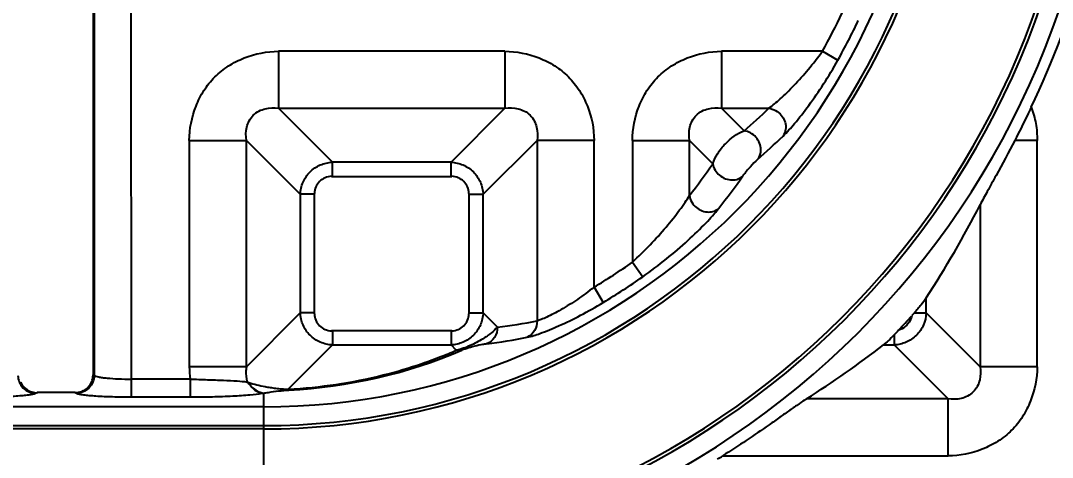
# Model space of a CAD drawing. Header units: millimetres. Extents: x 2141 to 4292, y -4498 to 2648.
# Drawn here: x 3425.3 to 3480.3, y -273.6 to -250.3 of the extents above; entities that cross this region are included whole.
import ezdxf

# ---------------------------------------------------------------- set-up
doc = ezdxf.new("R2010")
doc.units = ezdxf.units.MM
doc.header["$LTSCALE"] = 16.335
doc.header["$PDMODE"] = 3
doc.header["$PDSIZE"] = 0.3125
doc.linetypes.add('HIDDEN', pattern=[0.2, 0.1, -0.1])
doc.layers.get('0').update_dxf_attribs({"linetype": 'CONTINUOUS'})
doc.layers.get('Defpoints').update_dxf_attribs({"linetype": 'CONTINUOUS'})
doc.layers.add('21', color=7, linetype='CONTINUOUS')
doc.styles.get("Standard").update_dxf_attribs({"font": 'txt', "width": 0.8})
doc.dimstyles.get("Standard").update_dxf_attribs({"dimtxt": 0.15625, "dimasz": 0.1875, "dimexe": 0.125, "dimexo": 0.0625, "dimtad": 0, "dimtih": 1, "dimtoh": 1, "dimdsep": 46, "dimtxsty": 'Standard', "dimcen": 0.09, "dimadec": 0, "dimazin": 0, "dimtp": 0.01, "dimtm": 0.01, "dimtfac": 1, "dimtofl": 0, "dimtmove": 0, "dimatfit": 3, "dimfxl": 0, "dimtolj": 1, "dimarcsym": 0})

# ---------------------------------------------------------------- blocks, each defined once
blk = doc.blocks.new('*D53')
at = {"color": 4, "lineweight": -2}
blk.add_line((3561.235, -283.18), (3589.582, -283.18), dxfattribs=at)
at = {"layer": 'Defpoints', "color": 0}
for p in [(3421.161, -226.18), (3561.235, -283.18), (3589.582, -283.18)]:
    blk.add_point(p, dxfattribs=at)
at = {"color": 6, "insert": (3596.915, -283.18), "char_height": 5, "attachment_point": 5}
blk.add_mtext('\\A1;57.00', dxfattribs=at)
blk = doc.blocks.new('*D54')
at = {"color": 4, "lineweight": -2}
blk.add_line((3481.854, -307.968), (3589.582, -307.968), dxfattribs=at)
at = {"layer": 'Defpoints', "color": 0}
for p in [(3421.161, -226.18), (3481.854, -307.968), (3589.582, -307.968)]:
    blk.add_point(p, dxfattribs=at)
at = {"color": 6, "insert": (3596.915, -307.968), "char_height": 5, "attachment_point": 5}
blk.add_mtext('\\A1;81.79', dxfattribs=at)
blk = doc.blocks.new('*D55')
at = {"color": 4, "lineweight": -2}
blk.add_line((3516.556, -324.18), (3589.582, -324.18), dxfattribs=at)
at = {"layer": 'Defpoints', "color": 0}
for p in [(3421.161, -226.18), (3516.556, -324.18), (3589.582, -324.18)]:
    blk.add_point(p, dxfattribs=at)
at = {"color": 6, "insert": (3596.915, -324.18), "char_height": 5, "attachment_point": 5}
blk.add_mtext('\\A1;98.00', dxfattribs=at)
blk = doc.blocks.new('*D56')
at = {"color": 4, "lineweight": -2}
blk.add_line((3547.495, -344.18), (3589.582, -344.18), dxfattribs=at)
at = {"layer": 'Defpoints', "color": 0}
for p in [(3421.161, -226.18), (3547.495, -344.18), (3589.582, -344.18)]:
    blk.add_point(p, dxfattribs=at)
at = {"color": 6, "insert": (3597.582, -344.18), "char_height": 5, "attachment_point": 5}
blk.add_mtext('\\A1;118.00', dxfattribs=at)
blk = doc.blocks.new('*D58')
at = {"color": 4, "lineweight": -2}
blk.add_line((3474.154, -315.668), (3474.154, -389.677), dxfattribs=at)
at = {"layer": 'Defpoints', "color": 0}
for p in [(3421.161, -226.18), (3474.154, -315.668), (3474.154, -389.677)]:
    blk.add_point(p, dxfattribs=at)
at = {"color": 6, "insert": (3474.154, -397.677), "char_height": 5, "attachment_point": 5, "rotation": 90}
blk.add_mtext('\\A1;52.99', dxfattribs=at)
blk = doc.blocks.new('*D59')
at = {"color": 4, "lineweight": -2}
blk.add_line((3549.662, -339.842), (3549.662, -389.677), dxfattribs=at)
at = {"layer": 'Defpoints', "color": 0}
for p in [(3421.161, -226.18), (3549.662, -339.842), (3549.662, -389.677)]:
    blk.add_point(p, dxfattribs=at)
at = {"color": 6, "insert": (3549.662, -398.677), "char_height": 5, "attachment_point": 5, "rotation": 90}
blk.add_mtext('\\A1;128.50', dxfattribs=at)

msp = doc.modelspace()

# ---------------------------------------------------------------- linework, layer by layer
at = {"layer": '21', "color": 7, "linetype": 'Continuous'}
for p, q in [((3429.136, -226.12), (3429.136, -269.159)), ((3429.205, -226.189), (3429.198, -269.186)), ((3431.177, -270.331), (3431.142, -226.154)), ((3439.018, -251.899), (3439.018, -254.94)), ((3451.091, -251.899), (3439.018, -251.899)), ((3451.091, -251.899), (3451.091, -254.94)), ((3468.013, -251.899), (3462.636, -251.899)), ((3462.636, -251.899), (3462.636, -254.94)), ((3468.013, -251.899), (3468.844, -252.364)), ((3439.018, -254.94), (3451.091, -254.94)), ((3439.018, -254.94), (3441.891, -257.813)), ((3448.218, -257.813), (3451.091, -254.94)), ((3462.636, -254.94), (3465.159, -254.94)), ((3462.636, -254.94), (3463.837, -256.141)), ((3434.267, -256.65), (3434.267, -268.723)), ((3434.267, -256.65), (3437.308, -256.65)), ((3437.308, -268.723), (3437.308, -256.65)), ((3440.181, -259.523), (3437.308, -256.65)), ((3452.801, -256.65), (3449.928, -259.523)), ((3455.842, -256.65), (3452.801, -256.65)), ((3452.801, -256.65), (3452.801, -266.276)), ((3455.842, -264.478), (3455.842, -256.65)), ((3457.885, -256.651), (3460.925, -256.65)), ((3457.885, -256.651), (3457.885, -263.144)), ((3462.171, -257.896), (3460.925, -256.65)), ((3460.925, -259.589), (3460.925, -256.65)), ((3479.459, -256.65), (3478.268, -256.651)), ((3479.459, -268.723), (3479.459, -256.65)), ((3441.891, -258.573), (3441.891, -257.813)), ((3448.218, -257.813), (3441.891, -257.813)), ((3448.218, -258.573), (3448.218, -257.813)), ((3441.847, -258.573), (3448.262, -258.573)), ((3440.181, -259.523), (3440.181, -265.85)), ((3440.941, -259.523), (3440.181, -259.523)), ((3440.941, -265.894), (3440.941, -259.479)), ((3449.168, -259.479), (3449.168, -265.894)), ((3449.168, -259.523), (3449.928, -259.523)), ((3449.928, -265.85), (3449.928, -259.523)), ((3476.418, -260.081), (3476.418, -268.723)), ((3457.885, -263.144), (3458.433, -263.922)), ((3455.842, -264.478), (3456.333, -265.293)), ((3473.545, -265.85), (3473.545, -265.05)), ((3437.308, -268.723), (3440.181, -265.85)), ((3440.941, -265.85), (3440.181, -265.85)), ((3449.168, -265.85), (3449.928, -265.85)), ((3449.928, -265.85), (3450.688, -266.61)), ((3472.911, -265.85), (3473.545, -265.85)), ((3473.545, -265.85), (3476.418, -268.723)), ((3448.262, -266.8), (3441.847, -266.8)), ((3441.891, -266.8), (3441.891, -267.56)), ((3448.218, -266.8), (3448.218, -267.56)), ((3471.835, -267.026), (3471.835, -267.56)), ((3441.891, -267.56), (3439.535, -269.917)), ((3441.891, -267.56), (3448.218, -267.56)), ((3448.5, -267.843), (3448.218, -267.56)), ((3471.265, -267.56), (3471.835, -267.56)), ((3474.708, -270.433), (3471.835, -267.56)), ((3437.308, -268.723), (3434.267, -268.723)), ((3479.459, -268.723), (3476.418, -268.723)), ((3429.136, -269.159), (3429.198, -269.186)), ((3434.309, -269.379), (3431.177, -269.379)), ((3434.309, -269.379), (3434.309, -270.331)), ((3426.074, -270.138), (3426.151, -270.103)), ((3428.18, -270.103), (3426.151, -270.103)), ((3428.18, -270.103), (3428.257, -270.138)), ((3431.177, -270.331), (3434.309, -270.331)), ((3438.22, -270.127), (3438.22, -280.676)), ((3474.708, -270.433), (3467.165, -270.433)), ((3474.708, -273.474), (3474.708, -270.433)), ((3438.22, -270.856), (3394, -270.856)), ((3394, -271.862), (3438.22, -271.862)), ((3438.22, -272.04), (3394, -272.04)), ((3462.696, -273.474), (3474.708, -273.474))]:
    msp.add_line(p, q, dxfattribs=at)
at = {"layer": '21', "color": 8, "linetype": 'HIDDEN'}
msp.add_arc((3427.165, -221.18), 87.821, 218.45894, 155.70987, dxfattribs=at)
at = {"layer": '21', "color": 7, "linetype": 'Continuous'}
for centre, radius, start, end in [((3427.165, -221.18), 85.811, 91.12889, 269.34896), ((3427.165, -221.18), 85.811, 270.6696, 358.87114), ((3438.22, -235.25), 44.794, 270, 0), ((3438.22, -235.25), 43.789, 270, 0), ((3438.22, -235.25), 43.61, 270, 0), ((3438.22, -235.25), 36.79, 270, 0), ((3438.22, -235.25), 36.611, 270, 0), ((3438.22, -235.25), 35.606, 270, 0), ((3438.22, -235.25), 45.389, 334.3656, 344.649), ((3438.22, -235.25), 34.129, 330.8017, 334.6608), ((3438.22, -235.25), 35.081, 330.8017, 334.6609), ((3437.4, -225.721), 40.303, 310.9931, 313.5323), ((3437.56, -226.841), 40.975, 311.2224, 313.7885), ((3429.569, -235.232), 39.705, 322.1607, 325.1946), ((3429.914, -234.788), 41.36, 321.9645, 324.9573), ((3427.136, -234.906), 55.34, 326.9946, 332.9405), ((3438.22, -235.25), 34.129, 301.0856, 305.182), ((3438.22, -235.25), 35.081, 301.0855, 305.182), ((3438.22, -235.25), 46.259, 317.0466, 318.3269), ((3446.569, -233.672), 33.195, 277.1294, 280.8215), ((3445.651, -233.529), 34.266, 277.4854, 281.1583), ((3438.206, -242.903), 27.096, 272.8894, 293.0011), ((3439.417, -268.725), 5.15, 179.9774, 187.2985), ((3438.22, -235.25), 45.389, 302.2327, 302.6325)]:
    msp.add_arc(centre, radius, start, end, dxfattribs=at)
for centre, major_axis, ratio, start_param, end_param in [((3438.22, -222.323), (0, 56.556), 0.973528, -2.588042, -2.497865), ((3426.164, -269.146), (0.888, 0.396), 0.981863, 3.141593, 4.285729)]:
    msp.add_ellipse(centre, major_axis=major_axis, ratio=ratio, start_param=start_param, end_param=end_param, dxfattribs=at)
for points, knots in [([(3434.267, -256.65), (3434.267, -256.031), (3434.462, -255.092), (3435.017, -253.976), (3435.603, -253.237), (3436.344, -252.655), (3437.456, -252.089), (3438.398, -251.899), (3439.018, -251.899)], [0, 0, 0, 0, 0.249205, 0.37458, 0.499711, 0.62513, 0.750417, 1, 1, 1, 1]), ([(3451.091, -251.899), (3451.71, -251.899), (3452.649, -252.094), (3453.765, -252.649), (3454.504, -253.235), (3455.086, -253.976), (3455.652, -255.088), (3455.842, -256.03), (3455.842, -256.65)], [0, 0, 0, 0, 0.249205, 0.37458, 0.499711, 0.62513, 0.750417, 1, 1, 1, 1]), ([(3457.885, -256.651), (3457.885, -256.031), (3458.079, -255.092), (3458.635, -253.976), (3459.22, -253.236), (3459.961, -252.655), (3461.073, -252.089), (3462.016, -251.899), (3462.636, -251.899)], [0, 0, 0, 0, 0.249205, 0.37458, 0.49971, 0.62513, 0.750417, 1, 1, 1, 1]), ([(3465.159, -254.94), (3465.368, -254.787), (3465.824, -254.393), (3466.529, -253.702), (3467.285, -252.855), (3467.774, -252.229), (3468.013, -251.899)], [0, 0, 0, 0, 0.186113, 0.430967, 0.708234, 1, 1, 1, 1]), ([(3465.915, -256.421), (3466.133, -256.212), (3466.604, -255.681), (3467.328, -254.756), (3468.104, -253.625), (3468.601, -252.798), (3468.844, -252.364)], [0, 0, 0, 0, 0.18047, 0.423391, 0.702705, 1, 1, 1, 1]), ([(3437.308, -256.65), (3437.275, -256.419), (3437.276, -256.053), (3437.441, -255.597), (3437.665, -255.295), (3437.967, -255.072), (3438.422, -254.908), (3438.788, -254.907), (3439.018, -254.94)], [0, 0, 0, 0, 0.243663, 0.370981, 0.500265, 0.629965, 0.756742, 1, 1, 1, 1]), ([(3451.091, -254.94), (3451.322, -254.907), (3451.688, -254.908), (3452.144, -255.074), (3452.446, -255.297), (3452.669, -255.599), (3452.833, -256.054), (3452.834, -256.42), (3452.801, -256.65)], [0, 0, 0, 0, 0.243664, 0.370982, 0.500265, 0.629964, 0.756744, 1, 1, 1, 1]), ([(3460.925, -256.65), (3460.892, -256.419), (3460.894, -256.053), (3461.059, -255.597), (3461.282, -255.295), (3461.584, -255.072), (3462.04, -254.908), (3462.405, -254.907), (3462.636, -254.94)], [0, 0, 0, 0, 0.243663, 0.370981, 0.500264, 0.629963, 0.756741, 1, 1, 1, 1]), ([(3465.159, -254.94), (3465.408, -254.968), (3465.874, -255.226), (3466.062, -255.714), (3466.062, -255.943)], [0, 0, 0, 0, 0.522384, 1, 1, 1, 1]), ([(3479.142, -254.886), (3479.07, -255.035), (3478.785, -255.626), (3478.493, -256.214), (3478.268, -256.651)], [0, 0, 0, 0, 0.251853, 1, 1, 1, 1]), ([(3479.142, -254.886), (3479.25, -255.166), (3479.419, -255.747), (3479.461, -256.35), (3479.459, -256.65)], [0, 0, 0, 0, 0.499959, 1, 1, 1, 1]), ([(3462.171, -257.896), (3462.231, -257.71), (3462.419, -257.326), (3462.932, -256.676), (3463.46, -256.284), (3463.837, -256.141)], [0, 0, 0, 0, 0.236199, 0.511688, 1, 1, 1, 1]), ([(3464.731, -257.153), (3464.731, -256.913), (3464.536, -256.424), (3464.075, -256.17), (3463.837, -256.141)], [0, 0, 0, 0, 0.500342, 1, 1, 1, 1]), ([(3466.062, -255.943), (3466.062, -255.986), (3466.05, -256.154), (3465.987, -256.318), (3465.915, -256.421)], [0, 0, 0, 0, 0.253866, 1, 1, 1, 1]), ([(3478.268, -256.651), (3477.943, -257.28), (3477.453, -258.187), (3476.828, -259.325), (3476.541, -259.842), (3476.418, -260.081)], [0, 0, 0, 0, 0.544995, 0.793403, 1, 1, 1, 1]), ([(3464.562, -257.661), (3464.589, -257.626), (3464.688, -257.475), (3464.731, -257.289), (3464.731, -257.153)], [0, 0, 0, 0, 0.243635, 1, 1, 1, 1]), ([(3440.181, -259.523), (3440.19, -259.304), (3440.292, -258.863), (3440.671, -258.303), (3441.231, -257.924), (3441.672, -257.822), (3441.891, -257.813)], [0, 0, 0, 0, 0.249494, 0.500013, 0.750522, 1, 1, 1, 1]), ([(3448.218, -257.813), (3448.437, -257.822), (3448.878, -257.924), (3449.438, -258.303), (3449.817, -258.863), (3449.919, -259.304), (3449.928, -259.524)], [0, 0, 0, 0, 0.249494, 0.500013, 0.750522, 1, 1, 1, 1]), ([(3462.171, -257.896), (3462.206, -258.129), (3462.479, -258.576), (3462.964, -258.76), (3463.205, -258.76)], [0, 0, 0, 0, 0.494942, 1, 1, 1, 1]), ([(3464.562, -257.661), (3464.424, -257.783), (3464.15, -258.066), (3463.897, -258.366), (3463.777, -258.537)], [0, 0, 0, 0, 0.469655, 1, 1, 1, 1]), ([(3441.847, -258.566), (3441.615, -258.576), (3441.136, -258.768), (3440.944, -259.247), (3440.934, -259.478)], [0, 0, 0, 0, 0.500015, 1, 1, 1, 1]), ([(3449.175, -259.479), (3449.165, -259.247), (3448.973, -258.768), (3448.494, -258.576), (3448.263, -258.566)], [0, 0, 0, 0, 0.500015, 1, 1, 1, 1]), ([(3463.205, -258.76), (3463.312, -258.76), (3463.523, -258.725), (3463.705, -258.609), (3463.777, -258.537)], [0, 0, 0, 0, 0.512853, 1, 1, 1, 1]), ([(3457.885, -263.144), (3458.205, -262.838), (3458.831, -262.239), (3459.672, -261.308), (3460.275, -260.536), (3460.684, -259.972), (3460.855, -259.713), (3460.925, -259.589)], [0, 0, 0, 0, 0.28318, 0.554347, 0.801564, 0.909054, 1, 1, 1, 1]), ([(3460.925, -259.589), (3460.959, -259.837), (3461.234, -260.291), (3461.72, -260.47), (3461.948, -260.47)], [0, 0, 0, 0, 0.522357, 1, 1, 1, 1]), ([(3458.433, -263.922), (3458.866, -263.617), (3459.691, -262.995), (3460.817, -262.031), (3461.746, -261.13), (3462.279, -260.543), (3462.491, -260.272)], [0, 0, 0, 0, 0.290485, 0.566132, 0.811774, 1, 1, 1, 1]), ([(3461.948, -260.47), (3462.047, -260.47), (3462.245, -260.438), (3462.419, -260.337), (3462.491, -260.272)], [0, 0, 0, 0, 0.506606, 1, 1, 1, 1]), ([(3455.842, -264.478), (3455.552, -264.702), (3454.981, -265.124), (3454.252, -265.587), (3453.7, -265.891), (3453.346, -266.067), (3453.053, -266.196), (3452.877, -266.259), (3452.801, -266.276)], [0, 0, 0, 0, 0.309692, 0.600083, 0.729372, 0.842292, 0.934034, 1, 1, 1, 1]), ([(3473.545, -265.05), (3473.464, -265.177), (3473.253, -265.445), (3473.036, -265.706), (3472.911, -265.85)], [0, 0, 0, 0, 0.442331, 1, 1, 1, 1]), ([(3452.282, -267.147), (3452.512, -267.1), (3453.077, -266.914), (3454.026, -266.524), (3455.155, -265.974), (3455.935, -265.532), (3456.333, -265.293)], [0, 0, 0, 0, 0.157361, 0.39811, 0.688481, 1, 1, 1, 1]), ([(3441.891, -267.56), (3441.672, -267.551), (3441.231, -267.45), (3440.671, -267.07), (3440.292, -266.51), (3440.19, -266.069), (3440.181, -265.85)], [0, 0, 0, 0, 0.249494, 0.500013, 0.750522, 1, 1, 1, 1]), ([(3440.934, -265.894), (3440.944, -266.126), (3441.135, -266.605), (3441.615, -266.797), (3441.846, -266.807)], [0, 0, 0, 0, 0.500015, 1, 1, 1, 1]), ([(3449.928, -265.85), (3449.919, -266.069), (3449.817, -266.51), (3449.438, -267.07), (3448.878, -267.45), (3448.437, -267.551), (3448.218, -267.56)], [0, 0, 0, 0, 0.249494, 0.500013, 0.750522, 1, 1, 1, 1]), ([(3448.262, -266.807), (3448.494, -266.797), (3448.973, -266.606), (3449.165, -266.126), (3449.175, -265.895)], [0, 0, 0, 0, 0.500015, 1, 1, 1, 1]), ([(3473.545, -265.85), (3473.536, -266.069), (3473.435, -266.51), (3473.055, -267.07), (3472.495, -267.45), (3472.055, -267.551), (3471.835, -267.56)], [0, 0, 0, 0, 0.249494, 0.500013, 0.750522, 1, 1, 1, 1]), ([(3472.773, -266.006), (3472.76, -266.096), (3472.64, -266.432), (3472.334, -266.707), (3472.078, -266.771)], [0, 0, 0, 0, 0.254344, 1, 1, 1, 1]), ([(3450.688, -266.61), (3450.593, -266.719), (3450.343, -266.948), (3449.86, -267.282), (3449.24, -267.614), (3448.756, -267.788), (3448.5, -267.843)], [0, 0, 0, 0, 0.171326, 0.397838, 0.691782, 1, 1, 1, 1]), ([(3450.688, -266.61), (3450.691, -266.798), (3450.589, -267.179), (3450.284, -267.436), (3450.115, -267.503)], [0, 0, 0, 0, 0.507977, 1, 1, 1, 1]), ([(3452.801, -266.276), (3452.805, -266.451), (3452.718, -266.813), (3452.443, -267.071), (3452.282, -267.147)], [0, 0, 0, 0, 0.495235, 1, 1, 1, 1]), ([(3471.835, -267.026), (3471.731, -267.132), (3471.546, -267.314), (3471.354, -267.492), (3471.265, -267.56)], [0, 0, 0, 0, 0.569205, 1, 1, 1, 1]), ([(3450.115, -267.503), (3450.044, -267.513), (3449.834, -267.547), (3449.579, -267.602), (3449.334, -267.663), (3449.102, -267.736), (3448.916, -267.795), (3448.794, -267.845)], [0, 0, 0, 0, 0.156468, 0.466972, 0.571844, 0.711123, 1, 1, 1, 1]), ([(3439.535, -269.917), (3441.241, -269.826), (3443.667, -269.471), (3446.32, -268.684), (3447.608, -268.211), (3448.21, -267.968), (3448.5, -267.843)], [0, 0, 0, 0, 0.5547, 0.789365, 0.897266, 1, 1, 1, 1]), ([(3448.5, -267.843), (3448.526, -267.849), (3448.622, -267.867), (3448.724, -267.863), (3448.794, -267.845)], [0, 0, 0, 0, 0.26644, 1, 1, 1, 1]), ([(3437.308, -268.723), (3437.298, -268.789), (3437.271, -269.059), (3437.296, -269.337), (3437.357, -269.532)], [0, 0, 0, 0, 0.246134, 1, 1, 1, 1]), ([(3479.459, -268.723), (3479.459, -269.342), (3479.265, -270.281), (3478.709, -271.397), (3478.124, -272.137), (3477.383, -272.718), (3476.271, -273.284), (3475.328, -273.474), (3474.708, -273.474)], [0, 0, 0, 0, 0.249205, 0.37458, 0.499711, 0.62513, 0.750417, 1, 1, 1, 1]), ([(3476.418, -268.723), (3476.451, -268.954), (3476.45, -269.32), (3476.285, -269.776), (3476.062, -270.078), (3475.759, -270.301), (3475.304, -270.465), (3474.939, -270.467), (3474.708, -270.433)], [0, 0, 0, 0, 0.243663, 0.370981, 0.500265, 0.629966, 0.756742, 1, 1, 1, 1]), ([(3425.133, -269.186), (3425.135, -269.304), (3425.184, -269.552), (3425.394, -269.872), (3425.711, -270.086), (3425.957, -270.136), (3426.074, -270.138)], [0, 0, 0, 0, 0.241173, 0.501967, 0.761525, 1, 1, 1, 1]), ([(3428.18, -270.103), (3428.303, -270.103), (3428.554, -270.055), (3428.872, -269.847), (3429.086, -269.533), (3429.136, -269.282), (3429.136, -269.159)], [0, 0, 0, 0, 0.250062, 0.500057, 0.750004, 1, 1, 1, 1]), ([(3429.198, -269.186), (3429.196, -269.304), (3429.147, -269.552), (3428.937, -269.872), (3428.62, -270.086), (3428.374, -270.136), (3428.257, -270.138)], [0, 0, 0, 0, 0.241173, 0.501967, 0.761525, 1, 1, 1, 1]), ([(3429.198, -269.186), (3429.225, -269.204), (3429.306, -269.233), (3429.453, -269.268), (3429.652, -269.299), (3430.002, -269.339), (3430.516, -269.37), (3430.948, -269.379), (3431.177, -269.379)], [0, 0, 0, 0, 0.049652, 0.126151, 0.227719, 0.351991, 0.65536, 1, 1, 1, 1]), ([(3434.309, -269.379), (3434.619, -269.387), (3435.214, -269.411), (3436.051, -269.435), (3436.758, -269.47), (3437.179, -269.507), (3437.358, -269.535)], [0, 0, 0, 0, 0.304641, 0.585271, 0.821695, 1, 1, 1, 1]), ([(3437.376, -269.524), (3437.46, -269.671), (3437.693, -269.921), (3437.998, -270.081), (3438.158, -270.115)], [0, 0, 0, 0, 0.509424, 1, 1, 1, 1]), ([(3437.445, -269.562), (3437.725, -269.656), (3438.102, -269.745), (3438.579, -269.827), (3438.874, -269.872), (3439.196, -269.909), (3439.42, -269.911), (3439.535, -269.917)], [0, 0, 0, 0, 0.416745, 0.543853, 0.684247, 0.837583, 1, 1, 1, 1]), ([(3437.446, -269.564), (3437.514, -269.72), (3437.726, -269.999), (3438.059, -270.121), (3438.22, -270.127)], [0, 0, 0, 0, 0.513954, 1, 1, 1, 1]), ([(3438.22, -270.127), (3438.31, -270.114), (3438.758, -270.046), (3439.209, -269.985), (3439.572, -269.965)], [0, 0, 0, 0, 0.198989, 1, 1, 1, 1]), ([(3439.535, -269.917), (3439.538, -269.923), (3439.547, -269.94), (3439.559, -269.959), (3439.572, -269.965)], [0, 0, 0, 0, 0.326231, 1, 1, 1, 1]), ([(3423.154, -270.331), (3423.49, -270.33), (3424.121, -270.322), (3424.873, -270.289), (3425.389, -270.25), (3425.687, -270.219), (3425.908, -270.184), (3426.029, -270.156), (3426.074, -270.138)], [0, 0, 0, 0, 0.343874, 0.64524, 0.770608, 0.873695, 0.950562, 1, 1, 1, 1]), ([(3428.257, -270.138), (3428.302, -270.156), (3428.423, -270.184), (3428.644, -270.219), (3428.941, -270.25), (3429.457, -270.289), (3430.21, -270.322), (3430.841, -270.33), (3431.177, -270.331)], [0, 0, 0, 0, 0.049369, 0.12622, 0.229289, 0.35465, 0.656082, 1, 1, 1, 1]), ([(3434.309, -270.331), (3434.705, -270.331), (3435.466, -270.322), (3436.53, -270.286), (3437.417, -270.23), (3437.938, -270.175), (3438.154, -270.138)], [0, 0, 0, 0, 0.308374, 0.592232, 0.829185, 1, 1, 1, 1]), ([(3438.154, -270.138), (3438.161, -270.137), (3438.183, -270.134), (3438.205, -270.132), (3438.22, -270.127)], [0, 0, 0, 0, 0.297266, 1, 1, 1, 1]), ([(3467.165, -270.433), (3467.03, -270.519), (3466.735, -270.722), (3466.262, -271.052), (3465.73, -271.425), (3464.958, -271.966), (3463.949, -272.66), (3463.119, -273.203), (3462.696, -273.474)], [0, 0, 0, 0, 0.089051, 0.198368, 0.320257, 0.44975, 0.721369, 1, 1, 1, 1])]:
    msp.add_open_spline(points, degree=3, knots=knots, dxfattribs=at)
for points in [[(3472.91, -265.85), (3472.868, -265.9), (3472.825, -265.949), (3472.781, -265.997)], [(3472.071, -266.778), (3471.993, -266.86), (3471.916, -266.943), (3471.836, -267.023)], [(3437.357, -269.532), (3437.387, -269.541), (3437.416, -269.55), (3437.445, -269.562)]]:
    msp.add_open_spline(points, degree=3, dxfattribs=at)

# ---------------------------------------------------------------- dimensions: what is measured, and where the dimension line sits
for feature_location, offset, dtype, picture, middle in [((3561.235, -283.18), (28.346, 0), 0, '*D53', (3596.915, -283.18)), ((3481.854, -307.968), (107.728, 0), 0, '*D54', (3596.915, -307.968)), ((3516.556, -324.18), (73.026, 0), 0, '*D55', (3596.915, -324.18)), ((3547.495, -344.18), (42.087, 0), 0, '*D56', (3597.582, -344.18)), ((3474.154, -315.668), (0, -74.009), 1, '*D58', (3474.154, -397.677)), ((3549.662, -339.842), (0, -49.834), 1, '*D59', (3549.662, -398.677))]:
    dim = msp.add_ordinate_dim(feature_location=feature_location, offset=offset, dtype=dtype, origin=(3421.161, -226.18), dimstyle='Standard', override={"dimtxt": 5, "dimasz": 5, "dimexe": 0, "dimexo": 0, "dimgap": 0, "dimtih": 0, "dimtoh": 0, "dimzin": 0, "dimcen": 0, "dimclrd": 4, "dimclre": 4, "dimclrt": 6, "dimadec": 2, "dimtp": 0, "dimtm": 0, "dimtzin": 0})
    dim.commit()
    dim.dimension.update_dxf_attribs({"geometry": picture, "text_midpoint": middle})

doc.saveas('drawing.dxf')
